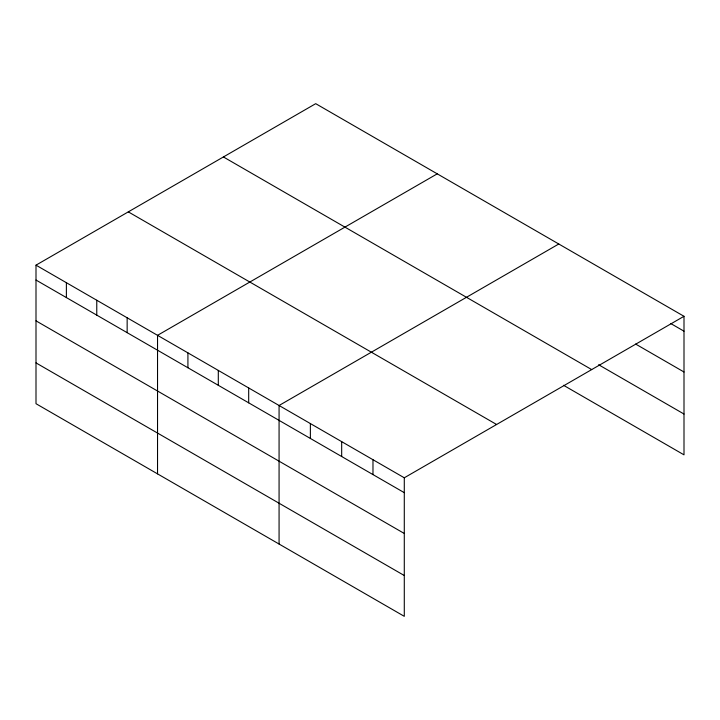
<?xml version="1.0" encoding="UTF-8"?>
<svg xmlns="http://www.w3.org/2000/svg" width="720" height="720" viewBox="0 0 720 720"><rect width="100%" height="100%" fill="white"/><g stroke="black" fill="none" stroke-linecap="round" stroke-linejoin="round"><path stroke-width="1.08" d="M404.289 533.475L404.289 477.792L36 265.158L36 403.704L404.289 616.329L404.289 533.475L36 320.85M563.526 385.281L684 454.842L684 316.296L315.711 103.671L36 265.158M437.247 173.835L157.536 335.331L157.536 473.868M558.783 243.999L279.072 405.495L279.072 544.041M404.289 477.792L684 316.296M670.716 323.514L684 331.173M635.625 344.052L684 371.988M598.626 364.743L684 414.027M223.407 156.96L591.696 369.585M128.304 211.869L496.593 424.494M36 280.044L404.289 492.669M36 362.898L404.289 575.523M372.978 459.711L372.978 474.597M341.676 441.639L341.676 456.525M310.374 423.567L310.374 438.453M248.688 387.954L248.688 402.831M218.304 370.413L218.304 385.29M187.92 352.872L187.92 367.749M127.152 317.79L127.152 332.667M96.768 300.249L96.768 315.126M66.384 282.699L66.384 297.585"/></g></svg>
